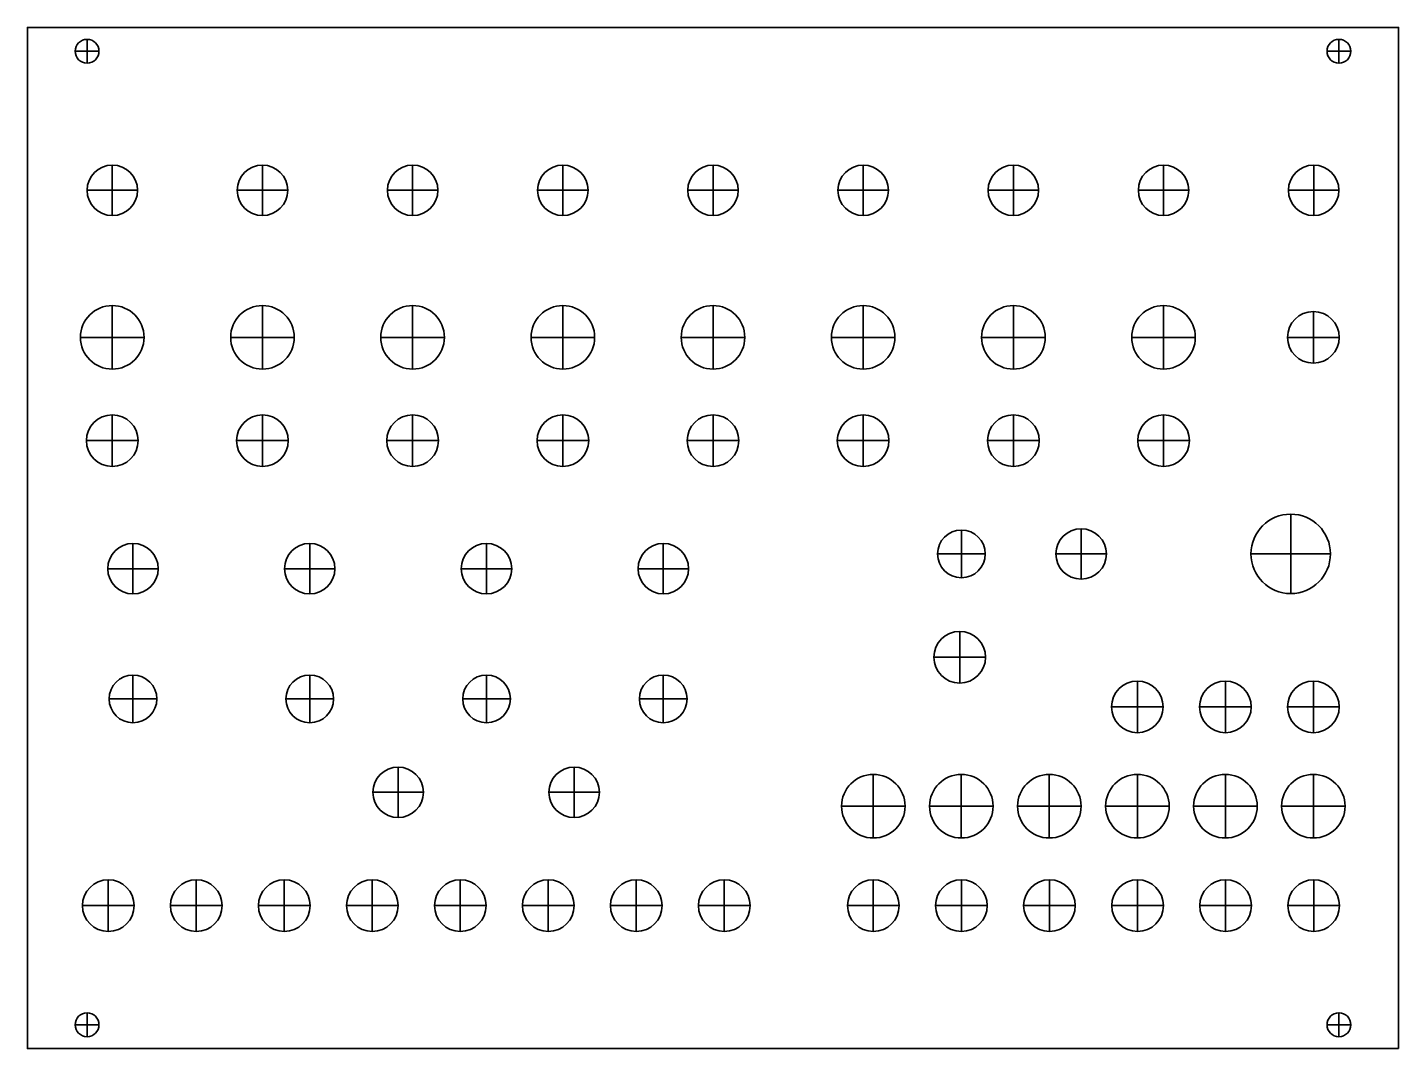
# Model space of a CAD drawing. Header units: inches. Extents: x 0 to 173, y -128 to 0.
import ezdxf

# ---------------------------------------------------------------- set-up
doc = ezdxf.new("R2010")
doc.units = ezdxf.units.IN
doc.header["$MEASUREMENT"] = 0
for name, color, linetype in [('drills', 7, 'Continuous'), ('Layer 1', 7, 'Continuous'), ('rail_mounts', 7, 'Continuous')]:
    doc.layers.add(name, color=color, linetype=linetype)

# ---------------------------------------------------------------- blocks, each defined once
blk = doc.blocks.new('block 2')
at = {"layer": 'rail_mounts', "color": 179, "lineweight": 35, "true_color": 0x231f20}
for points in [[(165, -1.5), (165, -4.5)], [(163.5, -3), (166.5, -3)]]:
    blk.add_lwpolyline(points, dxfattribs=at)
blk.add_open_spline([(166.5, -3), (166.5, -3.83), (165.83, -4.5), (165, -4.5), (165, -4.5), (165, -4.5), (165, -4.5), (164.17, -4.5), (163.5, -3.83), (163.5, -3), (163.5, -3), (163.5, -3), (163.5, -3), (163.5, -2.17), (164.17, -1.5), (165, -1.5), (165, -1.5), (165, -1.5), (165, -1.5), (165.83, -1.5), (166.5, -2.17), (166.5, -3), (166.5, -3), (166.5, -3), (166.5, -3)], degree=3, knots=[0, 0, 0, 0, 1, 1, 1, 2, 2, 2, 3, 3, 3, 4, 4, 4, 5, 5, 5, 6, 6, 6, 7, 7, 7, 8, 8, 8, 8], dxfattribs=at)
blk = doc.blocks.new('block 3')
at = {"layer": 'rail_mounts', "color": 179, "lineweight": 35, "true_color": 0x231f20}
for points in [[(165, -124), (165, -127)], [(163.5, -125.5), (166.5, -125.5)]]:
    blk.add_lwpolyline(points, dxfattribs=at)
blk.add_open_spline([(166.5, -125.5), (166.5, -126.33), (165.83, -127), (165, -127), (165, -127), (165, -127), (165, -127), (164.17, -127), (163.5, -126.33), (163.5, -125.5), (163.5, -125.5), (163.5, -125.5), (163.5, -125.5), (163.5, -124.67), (164.17, -124), (165, -124), (165, -124), (165, -124), (165, -124), (165.83, -124), (166.5, -124.67), (166.5, -125.5), (166.5, -125.5), (166.5, -125.5), (166.5, -125.5)], degree=3, knots=[0, 0, 0, 0, 1, 1, 1, 2, 2, 2, 3, 3, 3, 4, 4, 4, 5, 5, 5, 6, 6, 6, 7, 7, 7, 8, 8, 8, 8], dxfattribs=at)
blk = doc.blocks.new('block 4')
at = {"layer": 'rail_mounts', "color": 179, "lineweight": 35, "true_color": 0x231f20}
for points in [[(7.5, -124), (7.5, -127)], [(6, -125.5), (9, -125.5)]]:
    blk.add_lwpolyline(points, dxfattribs=at)
blk.add_open_spline([(9, -125.5), (9, -126.33), (8.33, -127), (7.5, -127), (7.5, -127), (7.5, -127), (7.5, -127), (6.67, -127), (6, -126.33), (6, -125.5), (6, -125.5), (6, -125.5), (6, -125.5), (6, -124.67), (6.67, -124), (7.5, -124), (7.5, -124), (7.5, -124), (7.5, -124), (8.33, -124), (9, -124.67), (9, -125.5), (9, -125.5), (9, -125.5), (9, -125.5)], degree=3, knots=[0, 0, 0, 0, 1, 1, 1, 2, 2, 2, 3, 3, 3, 4, 4, 4, 5, 5, 5, 6, 6, 6, 7, 7, 7, 8, 8, 8, 8], dxfattribs=at)
blk = doc.blocks.new('block 5')
at = {"layer": 'rail_mounts', "color": 179, "lineweight": 35, "true_color": 0x231f20}
for points in [[(7.5, -1.5), (7.5, -4.5)], [(6, -3), (9, -3)]]:
    blk.add_lwpolyline(points, dxfattribs=at)
blk.add_open_spline([(9, -3), (9, -3.83), (8.33, -4.5), (7.5, -4.5), (7.5, -4.5), (7.5, -4.5), (7.5, -4.5), (6.67, -4.5), (6, -3.83), (6, -3), (6, -3), (6, -3), (6, -3), (6, -2.17), (6.67, -1.5), (7.5, -1.5), (7.5, -1.5), (7.5, -1.5), (7.5, -1.5), (8.33, -1.5), (9, -2.17), (9, -3), (9, -3), (9, -3), (9, -3)], degree=3, knots=[0, 0, 0, 0, 1, 1, 1, 2, 2, 2, 3, 3, 3, 4, 4, 4, 5, 5, 5, 6, 6, 6, 7, 7, 7, 8, 8, 8, 8], dxfattribs=at)
blk = doc.blocks.new('block 6')
at = {"layer": 'drills', "color": 179, "lineweight": 35, "true_color": 0x231f20}
for points in [[(67.36, -17.33), (67.36, -23.68)], [(64.18, -20.5), (70.53, -20.5)]]:
    blk.add_lwpolyline(points, dxfattribs=at)
blk.add_open_spline([(70.53, -20.5), (70.53, -22.25), (69.11, -23.68), (67.36, -23.68), (65.6, -23.68), (64.18, -22.25), (64.18, -20.5), (64.18, -18.75), (65.6, -17.33), (67.36, -17.33), (69.11, -17.33), (70.53, -18.75), (70.53, -20.5)], degree=3, knots=[0, 0, 0, 0, 1, 1, 1, 2, 2, 2, 3, 3, 3, 4, 4, 4, 4], dxfattribs=at)
blk = doc.blocks.new('block 7')
at = {"layer": 'drills', "color": 179, "lineweight": 35, "true_color": 0x231f20}
for points in [[(124.04, -17.33), (124.04, -23.68)], [(120.86, -20.5), (127.21, -20.5)]]:
    blk.add_lwpolyline(points, dxfattribs=at)
blk.add_open_spline([(127.21, -20.5), (127.21, -22.25), (125.79, -23.68), (124.04, -23.68), (122.28, -23.68), (120.86, -22.25), (120.86, -20.5), (120.86, -18.75), (122.28, -17.33), (124.04, -17.33), (125.79, -17.33), (127.21, -18.75), (127.21, -20.5)], degree=3, knots=[0, 0, 0, 0, 1, 1, 1, 2, 2, 2, 3, 3, 3, 4, 4, 4, 4], dxfattribs=at)
blk = doc.blocks.new('block 8')
at = {"layer": 'drills', "color": 179, "lineweight": 35, "true_color": 0x231f20}
for points in [[(161.82, -17.33), (161.82, -23.68)], [(158.65, -20.5), (165, -20.5)]]:
    blk.add_lwpolyline(points, dxfattribs=at)
blk.add_open_spline([(165, -20.5), (165, -22.25), (163.58, -23.68), (161.82, -23.68), (160.07, -23.68), (158.65, -22.25), (158.65, -20.5), (158.65, -18.75), (160.07, -17.33), (161.82, -17.33), (163.58, -17.33), (165, -18.75), (165, -20.5)], degree=3, knots=[0, 0, 0, 0, 1, 1, 1, 2, 2, 2, 3, 3, 3, 4, 4, 4, 4], dxfattribs=at)
blk = doc.blocks.new('block 9')
at = {"layer": 'drills', "color": 179, "lineweight": 35, "true_color": 0x231f20}
for points in [[(105.14, -17.33), (105.14, -23.68)], [(101.97, -20.5), (108.32, -20.5)]]:
    blk.add_lwpolyline(points, dxfattribs=at)
blk.add_open_spline([(108.32, -20.5), (108.32, -22.25), (106.9, -23.68), (105.14, -23.68), (103.39, -23.68), (101.97, -22.25), (101.97, -20.5), (101.97, -18.75), (103.39, -17.33), (105.14, -17.33), (106.9, -17.33), (108.32, -18.75), (108.32, -20.5)], degree=3, knots=[0, 0, 0, 0, 1, 1, 1, 2, 2, 2, 3, 3, 3, 4, 4, 4, 4], dxfattribs=at)
blk = doc.blocks.new('block 10')
at = {"layer": 'drills', "color": 179, "lineweight": 35, "true_color": 0x231f20}
for points in [[(48.46, -17.33), (48.46, -23.68)], [(45.29, -20.5), (51.64, -20.5)]]:
    blk.add_lwpolyline(points, dxfattribs=at)
blk.add_open_spline([(51.64, -20.5), (51.64, -22.25), (50.22, -23.68), (48.46, -23.68), (46.71, -23.68), (45.29, -22.25), (45.29, -20.5), (45.29, -18.75), (46.71, -17.33), (48.46, -17.33), (50.22, -17.33), (51.64, -18.75), (51.64, -20.5)], degree=3, knots=[0, 0, 0, 0, 1, 1, 1, 2, 2, 2, 3, 3, 3, 4, 4, 4, 4], dxfattribs=at)
blk = doc.blocks.new('block 11')
at = {"layer": 'drills', "color": 179, "lineweight": 35, "true_color": 0x231f20}
for points in [[(10.67, -17.33), (10.67, -23.68)], [(7.5, -20.5), (13.85, -20.5)]]:
    blk.add_lwpolyline(points, dxfattribs=at)
blk.add_open_spline([(13.85, -20.5), (13.85, -22.25), (12.43, -23.68), (10.67, -23.68), (8.92, -23.68), (7.5, -22.25), (7.5, -20.5), (7.5, -18.75), (8.92, -17.33), (10.67, -17.33), (12.43, -17.33), (13.85, -18.75), (13.85, -20.5)], degree=3, knots=[0, 0, 0, 0, 1, 1, 1, 2, 2, 2, 3, 3, 3, 4, 4, 4, 4], dxfattribs=at)
blk = doc.blocks.new('block 12')
at = {"layer": 'drills', "color": 179, "lineweight": 35, "true_color": 0x231f20}
for points in [[(29.57, -17.33), (29.57, -23.68)], [(26.39, -20.5), (32.74, -20.5)]]:
    blk.add_lwpolyline(points, dxfattribs=at)
blk.add_open_spline([(32.74, -20.5), (32.74, -22.25), (31.32, -23.68), (29.57, -23.68), (27.81, -23.68), (26.39, -22.25), (26.39, -20.5), (26.39, -18.75), (27.81, -17.33), (29.57, -17.33), (31.32, -17.33), (32.74, -18.75), (32.74, -20.5)], degree=3, knots=[0, 0, 0, 0, 1, 1, 1, 2, 2, 2, 3, 3, 3, 4, 4, 4, 4], dxfattribs=at)
blk = doc.blocks.new('block 13')
at = {"layer": 'drills', "color": 179, "lineweight": 35, "true_color": 0x231f20}
for points in [[(86.25, -17.33), (86.25, -23.68)], [(83.07, -20.5), (89.42, -20.5)]]:
    blk.add_lwpolyline(points, dxfattribs=at)
blk.add_open_spline([(89.42, -20.5), (89.42, -22.25), (88, -23.68), (86.25, -23.68), (84.5, -23.68), (83.07, -22.25), (83.07, -20.5), (83.07, -18.75), (84.5, -17.33), (86.25, -17.33), (88, -17.33), (89.42, -18.75), (89.42, -20.5)], degree=3, knots=[0, 0, 0, 0, 1, 1, 1, 2, 2, 2, 3, 3, 3, 4, 4, 4, 4], dxfattribs=at)
blk = doc.blocks.new('block 14')
at = {"layer": 'drills', "color": 179, "lineweight": 35, "true_color": 0x231f20}
for points in [[(142.93, -17.33), (142.93, -23.68)], [(139.76, -20.5), (146.11, -20.5)]]:
    blk.add_lwpolyline(points, dxfattribs=at)
blk.add_open_spline([(146.11, -20.5), (146.11, -22.25), (144.68, -23.68), (142.93, -23.68), (141.18, -23.68), (139.76, -22.25), (139.76, -20.5), (139.76, -18.75), (141.18, -17.33), (142.93, -17.33), (144.68, -17.33), (146.11, -18.75), (146.11, -20.5)], degree=3, knots=[0, 0, 0, 0, 1, 1, 1, 2, 2, 2, 3, 3, 3, 4, 4, 4, 4], dxfattribs=at)
blk = doc.blocks.new('block 15')
at = {"layer": 'drills', "color": 179, "lineweight": 35, "true_color": 0x231f20}
for points in [[(10.67, -35), (10.67, -43)], [(6.67, -39), (14.67, -39)]]:
    blk.add_lwpolyline(points, dxfattribs=at)
blk.add_open_spline([(14.67, -39), (14.67, -41.21), (12.88, -43), (10.67, -43), (8.47, -43), (6.67, -41.21), (6.67, -39), (6.67, -36.79), (8.47, -35), (10.67, -35), (12.88, -35), (14.67, -36.79), (14.67, -39)], degree=3, knots=[0, 0, 0, 0, 1, 1, 1, 2, 2, 2, 3, 3, 3, 4, 4, 4, 4], dxfattribs=at)
blk = doc.blocks.new('block 16')
at = {"layer": 'drills', "color": 179, "lineweight": 35, "true_color": 0x231f20}
for points in [[(48.46, -35), (48.46, -43)], [(44.46, -39), (52.46, -39)]]:
    blk.add_lwpolyline(points, dxfattribs=at)
blk.add_open_spline([(52.46, -39), (52.46, -41.21), (50.67, -43), (48.46, -43), (46.25, -43), (44.46, -41.21), (44.46, -39), (44.46, -36.79), (46.25, -35), (48.46, -35), (50.67, -35), (52.46, -36.79), (52.46, -39)], degree=3, knots=[0, 0, 0, 0, 1, 1, 1, 2, 2, 2, 3, 3, 3, 4, 4, 4, 4], dxfattribs=at)
blk = doc.blocks.new('block 17')
at = {"layer": 'drills', "color": 179, "lineweight": 35, "true_color": 0x231f20}
for points in [[(29.57, -35), (29.57, -43)], [(25.57, -39), (33.57, -39)]]:
    blk.add_lwpolyline(points, dxfattribs=at)
blk.add_open_spline([(33.57, -39), (33.57, -41.21), (31.78, -43), (29.57, -43), (27.36, -43), (25.57, -41.21), (25.57, -39), (25.57, -36.79), (27.36, -35), (29.57, -35), (31.78, -35), (33.57, -36.79), (33.57, -39)], degree=3, knots=[0, 0, 0, 0, 1, 1, 1, 2, 2, 2, 3, 3, 3, 4, 4, 4, 4], dxfattribs=at)
blk = doc.blocks.new('block 18')
at = {"layer": 'drills', "color": 179, "lineweight": 35, "true_color": 0x231f20}
for points in [[(67.36, -35), (67.36, -43)], [(63.36, -39), (71.36, -39)]]:
    blk.add_lwpolyline(points, dxfattribs=at)
blk.add_open_spline([(71.36, -39), (71.36, -41.21), (69.57, -43), (67.36, -43), (65.15, -43), (63.36, -41.21), (63.36, -39), (63.36, -36.79), (65.15, -35), (67.36, -35), (69.57, -35), (71.36, -36.79), (71.36, -39)], degree=3, knots=[0, 0, 0, 0, 1, 1, 1, 2, 2, 2, 3, 3, 3, 4, 4, 4, 4], dxfattribs=at)
blk = doc.blocks.new('block 19')
at = {"layer": 'drills', "color": 179, "lineweight": 35, "true_color": 0x231f20}
for points in [[(86.25, -35), (86.25, -43)], [(82.25, -39), (90.25, -39)]]:
    blk.add_lwpolyline(points, dxfattribs=at)
blk.add_open_spline([(90.25, -39), (90.25, -41.21), (88.46, -43), (86.25, -43), (84.04, -43), (82.25, -41.21), (82.25, -39), (82.25, -36.79), (84.04, -35), (86.25, -35), (88.46, -35), (90.25, -36.79), (90.25, -39)], degree=3, knots=[0, 0, 0, 0, 1, 1, 1, 2, 2, 2, 3, 3, 3, 4, 4, 4, 4], dxfattribs=at)
blk = doc.blocks.new('block 20')
at = {"layer": 'drills', "color": 179, "lineweight": 35, "true_color": 0x231f20}
for points in [[(105.14, -35), (105.14, -43)], [(101.14, -39), (109.14, -39)]]:
    blk.add_lwpolyline(points, dxfattribs=at)
blk.add_open_spline([(109.14, -39), (109.14, -41.21), (107.35, -43), (105.14, -43), (102.93, -43), (101.14, -41.21), (101.14, -39), (101.14, -36.79), (102.93, -35), (105.14, -35), (107.35, -35), (109.14, -36.79), (109.14, -39)], degree=3, knots=[0, 0, 0, 0, 1, 1, 1, 2, 2, 2, 3, 3, 3, 4, 4, 4, 4], dxfattribs=at)
blk = doc.blocks.new('block 21')
at = {"layer": 'drills', "color": 179, "lineweight": 35, "true_color": 0x231f20}
for points in [[(124.04, -35), (124.04, -43)], [(120.04, -39), (128.04, -39)]]:
    blk.add_lwpolyline(points, dxfattribs=at)
blk.add_open_spline([(128.04, -39), (128.04, -41.21), (126.25, -43), (124.04, -43), (121.83, -43), (120.04, -41.21), (120.04, -39), (120.04, -36.79), (121.83, -35), (124.04, -35), (126.25, -35), (128.04, -36.79), (128.04, -39)], degree=3, knots=[0, 0, 0, 0, 1, 1, 1, 2, 2, 2, 3, 3, 3, 4, 4, 4, 4], dxfattribs=at)
blk = doc.blocks.new('block 22')
at = {"layer": 'drills', "color": 179, "lineweight": 35, "true_color": 0x231f20}
for points in [[(142.93, -35), (142.93, -43)], [(138.93, -39), (146.93, -39)]]:
    blk.add_lwpolyline(points, dxfattribs=at)
blk.add_open_spline([(146.93, -39), (146.93, -41.21), (145.14, -43), (142.93, -43), (140.72, -43), (138.93, -41.21), (138.93, -39), (138.93, -36.79), (140.72, -35), (142.93, -35), (145.14, -35), (146.93, -36.79), (146.93, -39)], degree=3, knots=[0, 0, 0, 0, 1, 1, 1, 2, 2, 2, 3, 3, 3, 4, 4, 4, 4], dxfattribs=at)
blk = doc.blocks.new('block 23')
at = {"layer": 'drills', "color": 179, "lineweight": 35, "true_color": 0x231f20}
for points in [[(10.67, -48.75), (10.67, -55.25)], [(7.42, -52), (13.92, -52)]]:
    blk.add_lwpolyline(points, dxfattribs=at)
blk.add_open_spline([(13.92, -52), (13.92, -53.79), (12.47, -55.25), (10.67, -55.25), (8.88, -55.25), (7.42, -53.79), (7.42, -52), (7.42, -50.21), (8.88, -48.75), (10.67, -48.75), (12.47, -48.75), (13.92, -50.21), (13.92, -52)], degree=3, knots=[0, 0, 0, 0, 1, 1, 1, 2, 2, 2, 3, 3, 3, 4, 4, 4, 4], dxfattribs=at)
blk = doc.blocks.new('block 24')
at = {"layer": 'drills', "color": 179, "lineweight": 35, "true_color": 0x231f20}
for points in [[(29.57, -48.75), (29.57, -55.25)], [(26.32, -52), (32.82, -52)]]:
    blk.add_lwpolyline(points, dxfattribs=at)
blk.add_open_spline([(32.82, -52), (32.82, -53.79), (31.36, -55.25), (29.57, -55.25), (27.77, -55.25), (26.32, -53.79), (26.32, -52), (26.32, -50.21), (27.77, -48.75), (29.57, -48.75), (31.36, -48.75), (32.82, -50.21), (32.82, -52)], degree=3, knots=[0, 0, 0, 0, 1, 1, 1, 2, 2, 2, 3, 3, 3, 4, 4, 4, 4], dxfattribs=at)
blk = doc.blocks.new('block 25')
at = {"layer": 'drills', "color": 179, "lineweight": 35, "true_color": 0x231f20}
for points in [[(48.46, -48.75), (48.46, -55.25)], [(45.21, -52), (51.71, -52)]]:
    blk.add_lwpolyline(points, dxfattribs=at)
blk.add_open_spline([(51.71, -52), (51.71, -53.79), (50.26, -55.25), (48.46, -55.25), (46.67, -55.25), (45.21, -53.79), (45.21, -52), (45.21, -50.21), (46.67, -48.75), (48.46, -48.75), (50.26, -48.75), (51.71, -50.21), (51.71, -52)], degree=3, knots=[0, 0, 0, 0, 1, 1, 1, 2, 2, 2, 3, 3, 3, 4, 4, 4, 4], dxfattribs=at)
blk = doc.blocks.new('block 26')
at = {"layer": 'drills', "color": 179, "lineweight": 35, "true_color": 0x231f20}
for points in [[(67.36, -48.75), (67.36, -55.25)], [(64.11, -52), (70.61, -52)]]:
    blk.add_lwpolyline(points, dxfattribs=at)
blk.add_open_spline([(70.61, -52), (70.61, -53.79), (69.15, -55.25), (67.36, -55.25), (65.56, -55.25), (64.11, -53.79), (64.11, -52), (64.11, -50.21), (65.56, -48.75), (67.36, -48.75), (69.15, -48.75), (70.61, -50.21), (70.61, -52)], degree=3, knots=[0, 0, 0, 0, 1, 1, 1, 2, 2, 2, 3, 3, 3, 4, 4, 4, 4], dxfattribs=at)
blk = doc.blocks.new('block 27')
at = {"layer": 'drills', "color": 179, "lineweight": 35, "true_color": 0x231f20}
for points in [[(86.25, -48.75), (86.25, -55.25)], [(83, -52), (89.5, -52)]]:
    blk.add_lwpolyline(points, dxfattribs=at)
blk.add_open_spline([(89.5, -52), (89.5, -53.79), (88.04, -55.25), (86.25, -55.25), (84.45, -55.25), (83, -53.79), (83, -52), (83, -50.21), (84.45, -48.75), (86.25, -48.75), (88.04, -48.75), (89.5, -50.21), (89.5, -52)], degree=3, knots=[0, 0, 0, 0, 1, 1, 1, 2, 2, 2, 3, 3, 3, 4, 4, 4, 4], dxfattribs=at)
blk = doc.blocks.new('block 28')
at = {"layer": 'drills', "color": 179, "lineweight": 35, "true_color": 0x231f20}
for points in [[(105.14, -48.75), (105.14, -55.25)], [(101.89, -52), (108.39, -52)]]:
    blk.add_lwpolyline(points, dxfattribs=at)
blk.add_open_spline([(108.39, -52), (108.39, -53.79), (106.94, -55.25), (105.14, -55.25), (103.35, -55.25), (101.89, -53.79), (101.89, -52), (101.89, -50.21), (103.35, -48.75), (105.14, -48.75), (106.94, -48.75), (108.39, -50.21), (108.39, -52)], degree=3, knots=[0, 0, 0, 0, 1, 1, 1, 2, 2, 2, 3, 3, 3, 4, 4, 4, 4], dxfattribs=at)
blk = doc.blocks.new('block 29')
at = {"layer": 'drills', "color": 179, "lineweight": 35, "true_color": 0x231f20}
for points in [[(124.04, -48.75), (124.04, -55.25)], [(120.79, -52), (127.29, -52)]]:
    blk.add_lwpolyline(points, dxfattribs=at)
blk.add_open_spline([(127.29, -52), (127.29, -53.79), (125.83, -55.25), (124.04, -55.25), (122.24, -55.25), (120.79, -53.79), (120.79, -52), (120.79, -50.21), (122.24, -48.75), (124.04, -48.75), (125.83, -48.75), (127.29, -50.21), (127.29, -52)], degree=3, knots=[0, 0, 0, 0, 1, 1, 1, 2, 2, 2, 3, 3, 3, 4, 4, 4, 4], dxfattribs=at)
blk = doc.blocks.new('block 30')
at = {"layer": 'drills', "color": 179, "lineweight": 35, "true_color": 0x231f20}
for points in [[(142.93, -48.75), (142.93, -55.25)], [(139.68, -52), (146.18, -52)]]:
    blk.add_lwpolyline(points, dxfattribs=at)
blk.add_open_spline([(146.18, -52), (146.18, -53.79), (144.73, -55.25), (142.93, -55.25), (141.14, -55.25), (139.68, -53.79), (139.68, -52), (139.68, -50.21), (141.14, -48.75), (142.93, -48.75), (144.73, -48.75), (146.18, -50.21), (146.18, -52)], degree=3, knots=[0, 0, 0, 0, 1, 1, 1, 2, 2, 2, 3, 3, 3, 4, 4, 4, 4], dxfattribs=at)
blk = doc.blocks.new('block 31')
at = {"layer": 'drills', "color": 179, "lineweight": 35, "true_color": 0x231f20}
for points in [[(161.78, -35.75), (161.78, -42.25)], [(158.53, -39), (165.03, -39)]]:
    blk.add_lwpolyline(points, dxfattribs=at)
blk.add_open_spline([(165.03, -39), (165.03, -40.79), (163.58, -42.25), (161.78, -42.25), (159.99, -42.25), (158.53, -40.79), (158.53, -39), (158.53, -37.21), (159.99, -35.75), (161.78, -35.75), (163.58, -35.75), (165.03, -37.21), (165.03, -39)], degree=3, knots=[0, 0, 0, 0, 1, 1, 1, 2, 2, 2, 3, 3, 3, 4, 4, 4, 4], dxfattribs=at)
blk = doc.blocks.new('block 32')
at = {"layer": 'drills', "color": 179, "lineweight": 35, "true_color": 0x231f20}
for points in [[(161.83, -107.26), (161.83, -113.76)], [(158.58, -110.51), (165.07, -110.51)]]:
    blk.add_lwpolyline(points, dxfattribs=at)
blk.add_open_spline([(165.07, -110.51), (165.07, -112.31), (163.62, -113.76), (161.83, -113.76), (160.03, -113.76), (158.58, -112.31), (158.58, -110.51), (158.58, -108.72), (160.03, -107.26), (161.83, -107.26), (163.62, -107.26), (165.07, -108.72), (165.07, -110.51)], degree=3, knots=[0, 0, 0, 0, 1, 1, 1, 2, 2, 2, 3, 3, 3, 4, 4, 4, 4], dxfattribs=at)
blk = doc.blocks.new('block 33')
at = {"layer": 'drills', "color": 179, "lineweight": 35, "true_color": 0x231f20}
for points in [[(150.74, -107.26), (150.74, -113.76)], [(147.49, -110.51), (153.99, -110.51)]]:
    blk.add_lwpolyline(points, dxfattribs=at)
blk.add_open_spline([(153.99, -110.51), (153.99, -112.31), (152.54, -113.76), (150.74, -113.76), (148.95, -113.76), (147.49, -112.31), (147.49, -110.51), (147.49, -108.72), (148.95, -107.26), (150.74, -107.26), (152.54, -107.26), (153.99, -108.72), (153.99, -110.51)], degree=3, knots=[0, 0, 0, 0, 1, 1, 1, 2, 2, 2, 3, 3, 3, 4, 4, 4, 4], dxfattribs=at)
blk = doc.blocks.new('block 34')
at = {"layer": 'drills', "color": 179, "lineweight": 35, "true_color": 0x231f20}
for points in [[(139.66, -107.26), (139.66, -113.76)], [(136.41, -110.51), (142.91, -110.51)]]:
    blk.add_lwpolyline(points, dxfattribs=at)
blk.add_open_spline([(142.91, -110.51), (142.91, -112.31), (141.46, -113.76), (139.66, -113.76), (137.87, -113.76), (136.41, -112.31), (136.41, -110.51), (136.41, -108.72), (137.87, -107.26), (139.66, -107.26), (141.46, -107.26), (142.91, -108.72), (142.91, -110.51)], degree=3, knots=[0, 0, 0, 0, 1, 1, 1, 2, 2, 2, 3, 3, 3, 4, 4, 4, 4], dxfattribs=at)
blk = doc.blocks.new('block 35')
at = {"layer": 'drills', "color": 179, "lineweight": 35, "true_color": 0x231f20}
for points in [[(128.58, -107.26), (128.58, -113.76)], [(125.33, -110.51), (131.83, -110.51)]]:
    blk.add_lwpolyline(points, dxfattribs=at)
blk.add_open_spline([(131.83, -110.51), (131.83, -112.31), (130.38, -113.76), (128.58, -113.76), (126.79, -113.76), (125.33, -112.31), (125.33, -110.51), (125.33, -108.72), (126.79, -107.26), (128.58, -107.26), (130.38, -107.26), (131.83, -108.72), (131.83, -110.51)], degree=3, knots=[0, 0, 0, 0, 1, 1, 1, 2, 2, 2, 3, 3, 3, 4, 4, 4, 4], dxfattribs=at)
blk = doc.blocks.new('block 36')
at = {"layer": 'drills', "color": 179, "lineweight": 35, "true_color": 0x231f20}
for points in [[(117.5, -107.26), (117.5, -113.76)], [(114.25, -110.51), (120.75, -110.51)]]:
    blk.add_lwpolyline(points, dxfattribs=at)
blk.add_open_spline([(120.75, -110.51), (120.75, -112.31), (119.29, -113.76), (117.5, -113.76), (115.7, -113.76), (114.25, -112.31), (114.25, -110.51), (114.25, -108.72), (115.7, -107.26), (117.5, -107.26), (119.29, -107.26), (120.75, -108.72), (120.75, -110.51)], degree=3, knots=[0, 0, 0, 0, 1, 1, 1, 2, 2, 2, 3, 3, 3, 4, 4, 4, 4], dxfattribs=at)
blk = doc.blocks.new('block 37')
at = {"layer": 'drills', "color": 179, "lineweight": 35, "true_color": 0x231f20}
for points in [[(106.42, -107.26), (106.42, -113.76)], [(103.17, -110.51), (109.67, -110.51)]]:
    blk.add_lwpolyline(points, dxfattribs=at)
blk.add_open_spline([(109.67, -110.51), (109.67, -112.31), (108.21, -113.76), (106.42, -113.76), (104.62, -113.76), (103.17, -112.31), (103.17, -110.51), (103.17, -108.72), (104.62, -107.26), (106.42, -107.26), (108.21, -107.26), (109.67, -108.72), (109.67, -110.51)], degree=3, knots=[0, 0, 0, 0, 1, 1, 1, 2, 2, 2, 3, 3, 3, 4, 4, 4, 4], dxfattribs=at)
blk = doc.blocks.new('block 38')
at = {"layer": 'drills', "color": 179, "lineweight": 35, "true_color": 0x231f20}
for points in [[(161.78, -82.25), (161.78, -88.75)], [(158.53, -85.5), (165.03, -85.5)]]:
    blk.add_lwpolyline(points, dxfattribs=at)
blk.add_open_spline([(165.03, -85.5), (165.03, -87.29), (163.58, -88.75), (161.78, -88.75), (159.99, -88.75), (158.53, -87.29), (158.53, -85.5), (158.53, -83.71), (159.99, -82.25), (161.78, -82.25), (163.58, -82.25), (165.03, -83.71), (165.03, -85.5)], degree=3, knots=[0, 0, 0, 0, 1, 1, 1, 2, 2, 2, 3, 3, 3, 4, 4, 4, 4], dxfattribs=at)
blk = doc.blocks.new('block 39')
at = {"layer": 'drills', "color": 179, "lineweight": 35, "true_color": 0x231f20}
for points in [[(150.71, -82.25), (150.71, -88.75)], [(147.46, -85.5), (153.96, -85.5)]]:
    blk.add_lwpolyline(points, dxfattribs=at)
blk.add_open_spline([(153.96, -85.5), (153.96, -87.29), (152.5, -88.75), (150.71, -88.75), (148.91, -88.75), (147.46, -87.29), (147.46, -85.5), (147.46, -83.71), (148.91, -82.25), (150.71, -82.25), (152.5, -82.25), (153.96, -83.71), (153.96, -85.5)], degree=3, knots=[0, 0, 0, 0, 1, 1, 1, 2, 2, 2, 3, 3, 3, 4, 4, 4, 4], dxfattribs=at)
blk = doc.blocks.new('block 40')
at = {"layer": 'drills', "color": 179, "lineweight": 35, "true_color": 0x231f20}
for points in [[(139.64, -82.25), (139.64, -88.75)], [(136.39, -85.5), (142.88, -85.5)]]:
    blk.add_lwpolyline(points, dxfattribs=at)
blk.add_open_spline([(142.88, -85.5), (142.88, -87.29), (141.43, -88.75), (139.64, -88.75), (137.84, -88.75), (136.39, -87.29), (136.39, -85.5), (136.39, -83.71), (137.84, -82.25), (139.64, -82.25), (141.43, -82.25), (142.88, -83.71), (142.88, -85.5)], degree=3, knots=[0, 0, 0, 0, 1, 1, 1, 2, 2, 2, 3, 3, 3, 4, 4, 4, 4], dxfattribs=at)
blk = doc.blocks.new('block 41')
at = {"layer": 'drills', "color": 179, "lineweight": 35, "true_color": 0x231f20}
for points in [[(106.42, -94), (106.42, -102)], [(102.42, -98), (110.42, -98)]]:
    blk.add_lwpolyline(points, dxfattribs=at)
blk.add_open_spline([(110.42, -98), (110.42, -100.21), (108.63, -102), (106.42, -102), (104.21, -102), (102.42, -100.21), (102.42, -98), (102.42, -95.79), (104.21, -94), (106.42, -94), (108.63, -94), (110.42, -95.79), (110.42, -98)], degree=3, knots=[0, 0, 0, 0, 1, 1, 1, 2, 2, 2, 3, 3, 3, 4, 4, 4, 4], dxfattribs=at)
blk = doc.blocks.new('block 42')
at = {"layer": 'drills', "color": 179, "lineweight": 35, "true_color": 0x231f20}
for points in [[(161.78, -94), (161.78, -102)], [(157.78, -98), (165.78, -98)]]:
    blk.add_lwpolyline(points, dxfattribs=at)
blk.add_open_spline([(165.78, -98), (165.78, -100.21), (163.99, -102), (161.78, -102), (159.57, -102), (157.78, -100.21), (157.78, -98), (157.78, -95.79), (159.57, -94), (161.78, -94), (163.99, -94), (165.78, -95.79), (165.78, -98)], degree=3, knots=[0, 0, 0, 0, 1, 1, 1, 2, 2, 2, 3, 3, 3, 4, 4, 4, 4], dxfattribs=at)
blk = doc.blocks.new('block 43')
at = {"layer": 'drills', "color": 179, "lineweight": 35, "true_color": 0x231f20}
for points in [[(117.49, -94), (117.49, -102)], [(113.49, -98), (121.49, -98)]]:
    blk.add_lwpolyline(points, dxfattribs=at)
blk.add_open_spline([(121.49, -98), (121.49, -100.21), (119.7, -102), (117.49, -102), (115.28, -102), (113.49, -100.21), (113.49, -98), (113.49, -95.79), (115.28, -94), (117.49, -94), (119.7, -94), (121.49, -95.79), (121.49, -98)], degree=3, knots=[0, 0, 0, 0, 1, 1, 1, 2, 2, 2, 3, 3, 3, 4, 4, 4, 4], dxfattribs=at)
blk = doc.blocks.new('block 44')
at = {"layer": 'drills', "color": 179, "lineweight": 35, "true_color": 0x231f20}
for points in [[(128.56, -94), (128.56, -102)], [(124.56, -98), (132.56, -98)]]:
    blk.add_lwpolyline(points, dxfattribs=at)
blk.add_open_spline([(132.56, -98), (132.56, -100.21), (130.77, -102), (128.56, -102), (126.35, -102), (124.56, -100.21), (124.56, -98), (124.56, -95.79), (126.35, -94), (128.56, -94), (130.77, -94), (132.56, -95.79), (132.56, -98)], degree=3, knots=[0, 0, 0, 0, 1, 1, 1, 2, 2, 2, 3, 3, 3, 4, 4, 4, 4], dxfattribs=at)
blk = doc.blocks.new('block 45')
at = {"layer": 'drills', "color": 179, "lineweight": 35, "true_color": 0x231f20}
for points in [[(139.64, -94), (139.64, -102)], [(135.64, -98), (143.64, -98)]]:
    blk.add_lwpolyline(points, dxfattribs=at)
blk.add_open_spline([(143.64, -98), (143.64, -100.21), (141.84, -102), (139.64, -102), (137.43, -102), (135.64, -100.21), (135.64, -98), (135.64, -95.79), (137.43, -94), (139.64, -94), (141.84, -94), (143.64, -95.79), (143.64, -98)], degree=3, knots=[0, 0, 0, 0, 1, 1, 1, 2, 2, 2, 3, 3, 3, 4, 4, 4, 4], dxfattribs=at)
blk = doc.blocks.new('block 46')
at = {"layer": 'drills', "color": 179, "lineweight": 35, "true_color": 0x231f20}
for points in [[(150.71, -94), (150.71, -102)], [(146.71, -98), (154.71, -98)]]:
    blk.add_lwpolyline(points, dxfattribs=at)
blk.add_open_spline([(154.71, -98), (154.71, -100.21), (152.92, -102), (150.71, -102), (148.5, -102), (146.71, -100.21), (146.71, -98), (146.71, -95.79), (148.5, -94), (150.71, -94), (152.92, -94), (154.71, -95.79), (154.71, -98)], degree=3, knots=[0, 0, 0, 0, 1, 1, 1, 2, 2, 2, 3, 3, 3, 4, 4, 4, 4], dxfattribs=at)
blk = doc.blocks.new('block 47')
at = {"layer": 'drills', "color": 179, "lineweight": 35, "true_color": 0x231f20}
for points in [[(13.28, -64.94), (13.28, -71.29)], [(10.1, -68.12), (16.45, -68.12)]]:
    blk.add_lwpolyline(points, dxfattribs=at)
blk.add_open_spline([(16.45, -68.12), (16.45, -69.87), (15.03, -71.29), (13.28, -71.29), (11.52, -71.29), (10.1, -69.87), (10.1, -68.12), (10.1, -66.36), (11.52, -64.94), (13.28, -64.94), (15.03, -64.94), (16.45, -66.36), (16.45, -68.12)], degree=3, knots=[0, 0, 0, 0, 1, 1, 1, 2, 2, 2, 3, 3, 3, 4, 4, 4, 4], dxfattribs=at)
blk = doc.blocks.new('block 48')
at = {"layer": 'drills', "color": 179, "lineweight": 35, "true_color": 0x231f20}
for points in [[(132.56, -63.08), (132.56, -69.43)], [(129.39, -66.25), (135.74, -66.25)]]:
    blk.add_lwpolyline(points, dxfattribs=at)
blk.add_open_spline([(135.74, -66.25), (135.74, -68), (134.32, -69.43), (132.56, -69.43), (130.81, -69.43), (129.39, -68), (129.39, -66.25), (129.39, -64.5), (130.81, -63.08), (132.56, -63.08), (134.32, -63.08), (135.74, -64.5), (135.74, -66.25)], degree=3, knots=[0, 0, 0, 0, 1, 1, 1, 2, 2, 2, 3, 3, 3, 4, 4, 4, 4], dxfattribs=at)
blk = doc.blocks.new('block 49')
at = {"layer": 'drills', "color": 179, "lineweight": 35, "true_color": 0x231f20}
for points in [[(35.52, -64.94), (35.52, -71.29)], [(32.34, -68.12), (38.69, -68.12)]]:
    blk.add_lwpolyline(points, dxfattribs=at)
blk.add_open_spline([(38.69, -68.12), (38.69, -69.87), (37.27, -71.29), (35.52, -71.29), (33.76, -71.29), (32.34, -69.87), (32.34, -68.12), (32.34, -66.36), (33.76, -64.94), (35.52, -64.94), (37.27, -64.94), (38.69, -66.36), (38.69, -68.12)], degree=3, knots=[0, 0, 0, 0, 1, 1, 1, 2, 2, 2, 3, 3, 3, 4, 4, 4, 4], dxfattribs=at)
blk = doc.blocks.new('block 50')
at = {"layer": 'drills', "color": 179, "lineweight": 35, "true_color": 0x231f20}
for points in [[(57.75, -64.94), (57.75, -71.29)], [(54.58, -68.12), (60.93, -68.12)]]:
    blk.add_lwpolyline(points, dxfattribs=at)
blk.add_open_spline([(60.93, -68.12), (60.93, -69.87), (59.51, -71.29), (57.75, -71.29), (56, -71.29), (54.58, -69.87), (54.58, -68.12), (54.58, -66.36), (56, -64.94), (57.75, -64.94), (59.51, -64.94), (60.93, -66.36), (60.93, -68.12)], degree=3, knots=[0, 0, 0, 0, 1, 1, 1, 2, 2, 2, 3, 3, 3, 4, 4, 4, 4], dxfattribs=at)
blk = doc.blocks.new('block 51')
at = {"layer": 'drills', "color": 179, "lineweight": 35, "true_color": 0x231f20}
for points in [[(79.99, -64.94), (79.99, -71.29)], [(76.82, -68.12), (83.17, -68.12)]]:
    blk.add_lwpolyline(points, dxfattribs=at)
blk.add_open_spline([(83.17, -68.12), (83.17, -69.87), (81.75, -71.29), (79.99, -71.29), (78.24, -71.29), (76.82, -69.87), (76.82, -68.12), (76.82, -66.36), (78.24, -64.94), (79.99, -64.94), (81.75, -64.94), (83.17, -66.36), (83.17, -68.12)], degree=3, knots=[0, 0, 0, 0, 1, 1, 1, 2, 2, 2, 3, 3, 3, 4, 4, 4, 4], dxfattribs=at)
blk = doc.blocks.new('block 52')
at = {"layer": 'drills', "color": 179, "lineweight": 35, "true_color": 0x231f20}
for points in [[(13.28, -81.5), (13.28, -87.5)], [(10.28, -84.5), (16.28, -84.5)]]:
    blk.add_lwpolyline(points, dxfattribs=at)
blk.add_open_spline([(16.28, -84.5), (16.28, -86.15), (14.93, -87.5), (13.28, -87.5), (11.62, -87.5), (10.28, -86.15), (10.28, -84.5), (10.28, -82.84), (11.62, -81.5), (13.28, -81.5), (14.93, -81.5), (16.28, -82.84), (16.28, -84.5)], degree=3, knots=[0, 0, 0, 0, 1, 1, 1, 2, 2, 2, 3, 3, 3, 4, 4, 4, 4], dxfattribs=at)
blk = doc.blocks.new('block 53')
at = {"layer": 'drills', "color": 179, "lineweight": 35, "true_color": 0x231f20}
for points in [[(35.52, -81.5), (35.52, -87.5)], [(32.52, -84.5), (38.52, -84.5)]]:
    blk.add_lwpolyline(points, dxfattribs=at)
blk.add_open_spline([(38.52, -84.5), (38.52, -86.15), (37.17, -87.5), (35.52, -87.5), (33.86, -87.5), (32.52, -86.15), (32.52, -84.5), (32.52, -82.84), (33.86, -81.5), (35.52, -81.5), (37.17, -81.5), (38.52, -82.84), (38.52, -84.5)], degree=3, knots=[0, 0, 0, 0, 1, 1, 1, 2, 2, 2, 3, 3, 3, 4, 4, 4, 4], dxfattribs=at)
blk = doc.blocks.new('block 54')
at = {"layer": 'drills', "color": 179, "lineweight": 35, "true_color": 0x231f20}
for points in [[(57.76, -81.5), (57.76, -87.5)], [(54.76, -84.5), (60.76, -84.5)]]:
    blk.add_lwpolyline(points, dxfattribs=at)
blk.add_open_spline([(60.76, -84.5), (60.76, -86.15), (59.41, -87.5), (57.76, -87.5), (56.1, -87.5), (54.76, -86.15), (54.76, -84.5), (54.76, -82.84), (56.1, -81.5), (57.76, -81.5), (59.41, -81.5), (60.76, -82.84), (60.76, -84.5)], degree=3, knots=[0, 0, 0, 0, 1, 1, 1, 2, 2, 2, 3, 3, 3, 4, 4, 4, 4], dxfattribs=at)
blk = doc.blocks.new('block 55')
at = {"layer": 'drills', "color": 179, "lineweight": 35, "true_color": 0x231f20}
for points in [[(79.99, -81.5), (79.99, -87.5)], [(76.99, -84.5), (82.99, -84.5)]]:
    blk.add_lwpolyline(points, dxfattribs=at)
blk.add_open_spline([(82.99, -84.5), (82.99, -86.15), (81.65, -87.5), (79.99, -87.5), (78.34, -87.5), (76.99, -86.15), (76.99, -84.5), (76.99, -82.84), (78.34, -81.5), (79.99, -81.5), (81.65, -81.5), (82.99, -82.84), (82.99, -84.5)], degree=3, knots=[0, 0, 0, 0, 1, 1, 1, 2, 2, 2, 3, 3, 3, 4, 4, 4, 4], dxfattribs=at)
blk = doc.blocks.new('block 56')
at = {"layer": 'drills', "color": 179, "lineweight": 35, "true_color": 0x231f20}
for points in [[(65.53, -107.26), (65.53, -113.76)], [(62.28, -110.51), (68.78, -110.51)]]:
    blk.add_lwpolyline(points, dxfattribs=at)
blk.add_open_spline([(68.78, -110.51), (68.78, -112.31), (67.32, -113.76), (65.53, -113.76), (63.73, -113.76), (62.28, -112.31), (62.28, -110.51), (62.28, -108.72), (63.73, -107.26), (65.53, -107.26), (67.32, -107.26), (68.78, -108.72), (68.78, -110.51)], degree=3, knots=[0, 0, 0, 0, 1, 1, 1, 2, 2, 2, 3, 3, 3, 4, 4, 4, 4], dxfattribs=at)
blk = doc.blocks.new('block 57')
at = {"layer": 'drills', "color": 179, "lineweight": 35, "true_color": 0x231f20}
for points in [[(54.46, -107.26), (54.46, -113.76)], [(51.21, -110.51), (57.71, -110.51)]]:
    blk.add_lwpolyline(points, dxfattribs=at)
blk.add_open_spline([(57.71, -110.51), (57.71, -112.31), (56.25, -113.76), (54.46, -113.76), (52.66, -113.76), (51.21, -112.31), (51.21, -110.51), (51.21, -108.72), (52.66, -107.26), (54.46, -107.26), (56.25, -107.26), (57.71, -108.72), (57.71, -110.51)], degree=3, knots=[0, 0, 0, 0, 1, 1, 1, 2, 2, 2, 3, 3, 3, 4, 4, 4, 4], dxfattribs=at)
blk = doc.blocks.new('block 58')
at = {"layer": 'drills', "color": 179, "lineweight": 35, "true_color": 0x231f20}
for points in [[(43.39, -107.26), (43.39, -113.76)], [(40.14, -110.51), (46.64, -110.51)]]:
    blk.add_lwpolyline(points, dxfattribs=at)
blk.add_open_spline([(46.64, -110.51), (46.64, -112.31), (45.18, -113.76), (43.39, -113.76), (41.59, -113.76), (40.14, -112.31), (40.14, -110.51), (40.14, -108.72), (41.59, -107.26), (43.39, -107.26), (45.18, -107.26), (46.64, -108.72), (46.64, -110.51)], degree=3, knots=[0, 0, 0, 0, 1, 1, 1, 2, 2, 2, 3, 3, 3, 4, 4, 4, 4], dxfattribs=at)
blk = doc.blocks.new('block 59')
at = {"layer": 'drills', "color": 179, "lineweight": 35, "true_color": 0x231f20}
for points in [[(32.31, -107.26), (32.31, -113.76)], [(29.06, -110.51), (35.56, -110.51)]]:
    blk.add_lwpolyline(points, dxfattribs=at)
blk.add_open_spline([(35.56, -110.51), (35.56, -112.31), (34.11, -113.76), (32.31, -113.76), (30.52, -113.76), (29.06, -112.31), (29.06, -110.51), (29.06, -108.72), (30.52, -107.26), (32.31, -107.26), (34.11, -107.26), (35.56, -108.72), (35.56, -110.51)], degree=3, knots=[0, 0, 0, 0, 1, 1, 1, 2, 2, 2, 3, 3, 3, 4, 4, 4, 4], dxfattribs=at)
blk = doc.blocks.new('block 60')
at = {"layer": 'drills', "color": 179, "lineweight": 35, "true_color": 0x231f20}
for points in [[(21.24, -107.26), (21.24, -113.76)], [(17.99, -110.51), (24.49, -110.51)]]:
    blk.add_lwpolyline(points, dxfattribs=at)
blk.add_open_spline([(24.49, -110.51), (24.49, -112.31), (23.04, -113.76), (21.24, -113.76), (19.45, -113.76), (17.99, -112.31), (17.99, -110.51), (17.99, -108.72), (19.45, -107.26), (21.24, -107.26), (23.04, -107.26), (24.49, -108.72), (24.49, -110.51)], degree=3, knots=[0, 0, 0, 0, 1, 1, 1, 2, 2, 2, 3, 3, 3, 4, 4, 4, 4], dxfattribs=at)
blk = doc.blocks.new('block 61')
at = {"layer": 'drills', "color": 179, "lineweight": 35, "true_color": 0x231f20}
for points in [[(10.17, -107.26), (10.17, -113.76)], [(6.92, -110.51), (13.42, -110.51)]]:
    blk.add_lwpolyline(points, dxfattribs=at)
blk.add_open_spline([(13.42, -110.51), (13.42, -112.31), (11.97, -113.76), (10.17, -113.76), (8.38, -113.76), (6.92, -112.31), (6.92, -110.51), (6.92, -108.72), (8.38, -107.26), (10.17, -107.26), (11.97, -107.26), (13.42, -108.72), (13.42, -110.51)], degree=3, knots=[0, 0, 0, 0, 1, 1, 1, 2, 2, 2, 3, 3, 3, 4, 4, 4, 4], dxfattribs=at)
blk = doc.blocks.new('block 62')
at = {"layer": 'drills', "color": 179, "lineweight": 35, "true_color": 0x231f20}
for points in [[(87.67, -107.26), (87.67, -113.76)], [(84.42, -110.51), (90.92, -110.51)]]:
    blk.add_lwpolyline(points, dxfattribs=at)
blk.add_open_spline([(90.92, -110.51), (90.92, -112.31), (89.47, -113.76), (87.67, -113.76), (85.88, -113.76), (84.42, -112.31), (84.42, -110.51), (84.42, -108.72), (85.88, -107.26), (87.67, -107.26), (89.47, -107.26), (90.92, -108.72), (90.92, -110.51)], degree=3, knots=[0, 0, 0, 0, 1, 1, 1, 2, 2, 2, 3, 3, 3, 4, 4, 4, 4], dxfattribs=at)
blk = doc.blocks.new('block 63')
at = {"layer": 'drills', "color": 179, "lineweight": 35, "true_color": 0x231f20}
for points in [[(76.6, -107.26), (76.6, -113.76)], [(73.35, -110.51), (79.85, -110.51)]]:
    blk.add_lwpolyline(points, dxfattribs=at)
blk.add_open_spline([(79.85, -110.51), (79.85, -112.31), (78.4, -113.76), (76.6, -113.76), (74.81, -113.76), (73.35, -112.31), (73.35, -110.51), (73.35, -108.72), (74.81, -107.26), (76.6, -107.26), (78.4, -107.26), (79.85, -108.72), (79.85, -110.51)], degree=3, knots=[0, 0, 0, 0, 1, 1, 1, 2, 2, 2, 3, 3, 3, 4, 4, 4, 4], dxfattribs=at)
blk = doc.blocks.new('block 64')
at = {"layer": 'drills', "color": 179, "lineweight": 35, "true_color": 0x231f20}
for points in [[(158.93, -61.25), (158.93, -71.25)], [(153.93, -66.25), (163.93, -66.25)]]:
    blk.add_lwpolyline(points, dxfattribs=at)
blk.add_open_spline([(163.93, -66.25), (163.93, -69.01), (161.69, -71.25), (158.93, -71.25), (156.17, -71.25), (153.93, -69.01), (153.93, -66.25), (153.93, -63.49), (156.17, -61.25), (158.93, -61.25), (161.69, -61.25), (163.93, -63.49), (163.93, -66.25)], degree=3, knots=[0, 0, 0, 0, 1, 1, 1, 2, 2, 2, 3, 3, 3, 4, 4, 4, 4], dxfattribs=at)
blk = doc.blocks.new('block 65')
at = {"layer": 'drills', "color": 179, "lineweight": 35, "true_color": 0x231f20}
for points in [[(117.5, -63.25), (117.5, -69.25)], [(114.5, -66.25), (120.5, -66.25)]]:
    blk.add_lwpolyline(points, dxfattribs=at)
blk.add_open_spline([(120.5, -66.25), (120.5, -67.91), (119.16, -69.25), (117.5, -69.25), (115.84, -69.25), (114.5, -67.91), (114.5, -66.25), (114.5, -64.59), (115.84, -63.25), (117.5, -63.25), (119.16, -63.25), (120.5, -64.59), (120.5, -66.25)], degree=3, knots=[0, 0, 0, 0, 1, 1, 1, 2, 2, 2, 3, 3, 3, 4, 4, 4, 4], dxfattribs=at)
blk = doc.blocks.new('block 66')
at = {"layer": 'drills', "color": 179, "lineweight": 35, "true_color": 0x231f20}
for points in [[(117.29, -76), (117.29, -82.5)], [(114.04, -79.25), (120.54, -79.25)]]:
    blk.add_lwpolyline(points, dxfattribs=at)
blk.add_open_spline([(120.54, -79.25), (120.54, -81.05), (119.08, -82.5), (117.29, -82.5), (115.49, -82.5), (114.04, -81.05), (114.04, -79.25), (114.04, -77.46), (115.49, -76), (117.29, -76), (119.08, -76), (120.54, -77.46), (120.54, -79.25)], degree=3, knots=[0, 0, 0, 0, 1, 1, 1, 2, 2, 2, 3, 3, 3, 4, 4, 4, 4], dxfattribs=at)
blk = doc.blocks.new('block 67')
at = {"layer": 'drills', "color": 179, "lineweight": 35, "true_color": 0x231f20}
for points in [[(46.64, -93.08), (46.64, -99.43)], [(43.46, -96.25), (49.81, -96.25)]]:
    blk.add_lwpolyline(points, dxfattribs=at)
blk.add_open_spline([(49.81, -96.25), (49.81, -98), (48.39, -99.43), (46.64, -99.43), (44.88, -99.43), (43.46, -98), (43.46, -96.25), (43.46, -94.5), (44.88, -93.08), (46.64, -93.08), (48.39, -93.08), (49.81, -94.5), (49.81, -96.25)], degree=3, knots=[0, 0, 0, 0, 1, 1, 1, 2, 2, 2, 3, 3, 3, 4, 4, 4, 4], dxfattribs=at)
blk = doc.blocks.new('block 68')
at = {"layer": 'drills', "color": 179, "lineweight": 35, "true_color": 0x231f20}
for points in [[(68.78, -93.08), (68.78, -99.43)], [(65.6, -96.25), (71.95, -96.25)]]:
    blk.add_lwpolyline(points, dxfattribs=at)
blk.add_open_spline([(71.95, -96.25), (71.95, -98), (70.53, -99.43), (68.78, -99.43), (67.03, -99.43), (65.6, -98), (65.6, -96.25), (65.6, -94.5), (67.03, -93.08), (68.78, -93.08), (70.53, -93.08), (71.95, -94.5), (71.95, -96.25)], degree=3, knots=[0, 0, 0, 0, 1, 1, 1, 2, 2, 2, 3, 3, 3, 4, 4, 4, 4], dxfattribs=at)

msp = doc.modelspace()

# ---------------------------------------------------------------- linework, layer by layer
at = {"layer": 'Layer 1', "color": 179, "lineweight": 35, "true_color": 0x231f20}
msp.add_lwpolyline([(172.5, -128.5), (0, -128.5), (0, 0), (172.5, 0), (172.5, -128.5)], dxfattribs=at)

# ---------------------------------------------------------------- block references
at = {"layer": 'drills'}
for name in ['block 11', 'block 12', 'block 10', 'block 6', 'block 13', 'block 9', 'block 7', 'block 14', 'block 8', 'block 15', 'block 17', 'block 16', 'block 18', 'block 19', 'block 20', 'block 21', 'block 22', 'block 31', 'block 23', 'block 24', 'block 25', 'block 26', 'block 27', 'block 28', 'block 29', 'block 30', 'block 64', 'block 65', 'block 48', 'block 47', 'block 49', 'block 50', 'block 51', 'block 66', 'block 52', 'block 53', 'block 54', 'block 55', 'block 40', 'block 39', 'block 38', 'block 67', 'block 68', 'block 41', 'block 43', 'block 44', 'block 45', 'block 46', 'block 42', 'block 61', 'block 60', 'block 59', 'block 58', 'block 57', 'block 56', 'block 63', 'block 62', 'block 37', 'block 36', 'block 35', 'block 34', 'block 33', 'block 32']:
    msp.add_blockref(name, (0, 0), dxfattribs=at)
at = {"layer": 'rail_mounts'}
for name in ['block 5', 'block 2', 'block 4', 'block 3']:
    msp.add_blockref(name, (0, 0), dxfattribs=at)

doc.saveas('drawing.dxf')
